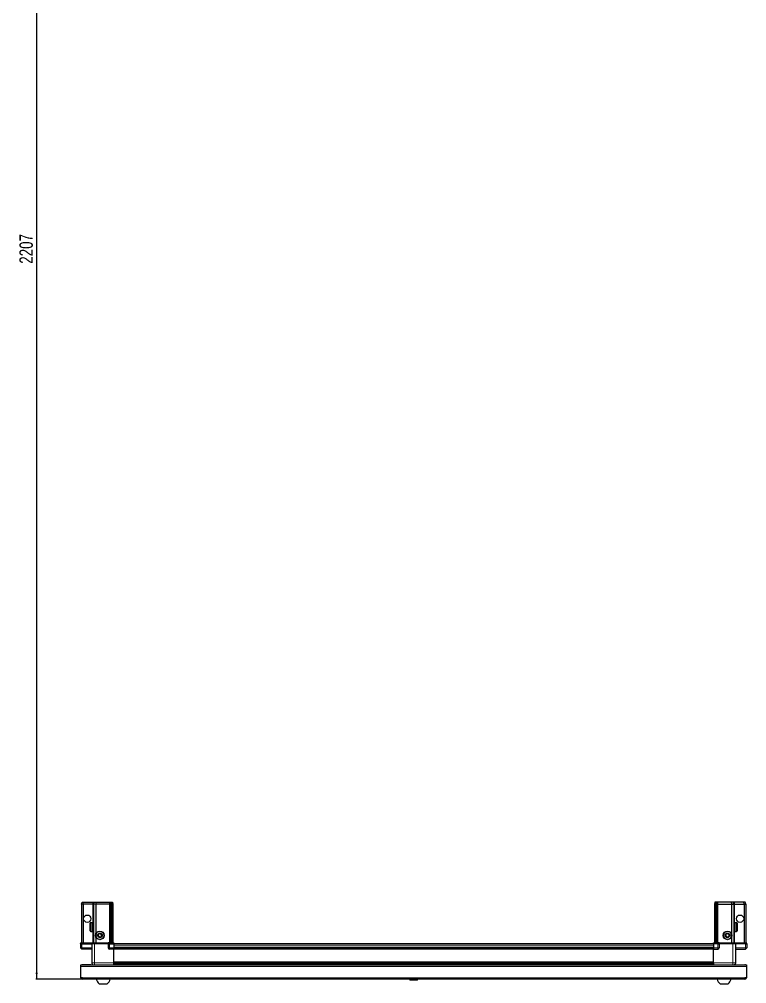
# Model space of a CAD drawing. Header units: millimetres. Extents: x 1415 to 6129, y -1419 to 1517.
# Drawn here: x 1479 to 2571, y -1419 to 28 of the extents above; entities that cross this region are included whole.
import ezdxf

# ---------------------------------------------------------------- set-up
doc = ezdxf.new("R2010")
doc.units = ezdxf.units.MM
doc.layers.add('FORMAT', color=7, linetype='Continuous')
doc.styles.add('SLDTEXTSTYLE0', font='TXT', dxfattribs={"width": 0.75})
doc.dimstyles.new('SLDDIMSTYLE0', dxfattribs={"dimtxt": 20, "dimasz": 10, "dimexe": 0, "dimexo": 0.0625, "dimgap": 5, "dimtad": 2, "dimdec": 1, "dimrnd": 1e-09, "dimzin": 12, "dimdsep": 46, "dimtxsty": 'SLDTEXTSTYLE0', "dimsah": 1, "dimcen": 0.09, "dimadec": 0, "dimazin": 3, "dimtfac": 1, "dimtofl": 0, "dimtmove": 0, "dimatfit": 3, "dimfxl": 0, "dimfrac": 2, "dimtolj": 1, "dimtzin": 12, "dimarcsym": 0})

# ---------------------------------------------------------------- blocks, each defined once
blk = doc.blocks.new('_D_8')
at = {"layer": 'FORMAT'}
for p, q in [((2065, 794.5), (1503.8, 794.5)), ((1504.8, 794.5), (1504.8, -1412.5)), ((1573.4, -1412.5), (1503.8, -1412.5))]:
    blk.add_line(p, q, dxfattribs=at)
for points in [[(1504.8, 794.5), (1503.3, 784.5), (1506.4, 784.5)], [(1504.8, -1412.5), (1506.4, -1402.5), (1503.3, -1402.5)]]:
    blk.add_solid(points, dxfattribs=at)
at = {"layer": 'FORMAT', "insert": (1479, -338.5), "char_height": 20, "attachment_point": 1, "rotation": 90, "style": 'SLDTEXTSTYLE0'}
blk.add_mtext('2207', dxfattribs=at)

msp = doc.modelspace()

# ---------------------------------------------------------------- linework, layer by layer
at = {"color": 7, "linetype": 'Continuous', "lineweight": 25}
for p, q in [((1572.32, -1299.49), (1573.12, -1296.49)), ((1572.32, -1299.49), (1572.32, -1357.79)), ((1574.82, -1299.49), (1572.32, -1299.49)), ((1573.12, -1296.49), (1574.97, -1296.49)), ((1574.82, -1299.49), (1574.97, -1296.49)), ((1574.82, -1299.49), (1574.82, -1357.79)), ((1589.32, -1299.49), (1574.82, -1299.49)), ((1574.97, -1296.49), (1589.32, -1296.49)), ((1589.32, -1296.49), (1591.12, -1296.49)), ((1590.32, -1299.49), (1589.32, -1299.49)), ((1590.32, -1299.49), (1591.12, -1296.49)), ((1590.32, -1299.49), (1590.32, -1357.79)), ((1593.82, -1299.49), (1590.32, -1299.49)), ((1591.12, -1296.49), (1594.15, -1296.49)), ((1594.15, -1296.49), (1593.82, -1299.49)), ((1593.82, -1299.49), (1593.82, -1343.99)), ((1614.32, -1299.49), (1593.82, -1299.49)), ((1594.15, -1296.49), (1614.32, -1296.49)), ((1614.32, -1296.49), (1616.12, -1296.49)), ((1615.32, -1299.49), (1614.32, -1299.49)), ((1616.12, -1296.49), (1615.32, -1299.49)), ((1615.32, -1299.49), (1615.32, -1357.79)), ((1616.32, -1299.49), (1615.32, -1299.49)), ((1616.12, -1296.49), (1616.86, -1296.49)), ((1616.86, -1296.49), (1616.32, -1299.49)), ((1616.32, -1299.49), (1616.32, -1357.79)), ((1617.82, -1299.49), (1616.32, -1299.49)), ((1616.86, -1296.49), (1617.36, -1296.49)), ((1617.36, -1296.49), (1618.52, -1296.49)), ((1617.36, -1296.49), (1617.82, -1299.49)), ((1617.82, -1299.49), (1617.82, -1357.79)), ((1619.32, -1299.49), (1617.82, -1299.49)), ((1618.52, -1296.49), (1619.32, -1299.49)), ((1619.32, -1299.49), (1619.32, -1357.79)), ((2523.12, -1296.49), (2522.32, -1299.49)), ((2522.32, -1299.49), (2523.82, -1299.49)), ((2522.32, -1299.49), (2522.32, -1357.79)), ((2524.28, -1296.49), (2523.12, -1296.49)), ((2524.28, -1296.49), (2523.82, -1299.49)), ((2523.82, -1299.49), (2523.82, -1357.79)), ((2523.82, -1299.49), (2525.32, -1299.49)), ((2524.78, -1296.49), (2524.28, -1296.49)), ((2524.78, -1296.49), (2525.32, -1299.49)), ((2525.52, -1296.49), (2524.78, -1296.49)), ((2525.32, -1299.49), (2526.32, -1299.49)), ((2525.32, -1299.49), (2525.32, -1357.79)), ((2525.52, -1296.49), (2526.32, -1299.49)), ((2527.32, -1296.49), (2525.52, -1296.49)), ((2526.32, -1299.49), (2526.32, -1357.79)), ((2526.32, -1299.49), (2527.32, -1299.49)), ((2547.49, -1296.49), (2527.32, -1296.49)), ((2527.32, -1299.49), (2547.82, -1299.49)), ((2547.49, -1296.49), (2547.82, -1299.49)), ((2550.52, -1296.49), (2547.49, -1296.49)), ((2547.82, -1299.49), (2547.82, -1343.99)), ((2547.82, -1299.49), (2551.32, -1299.49)), ((2551.32, -1299.49), (2550.52, -1296.49)), ((2552.32, -1296.49), (2550.52, -1296.49)), ((2551.32, -1299.49), (2551.32, -1357.79)), ((2551.32, -1299.49), (2552.32, -1299.49)), ((2566.67, -1296.49), (2552.32, -1296.49)), ((2552.32, -1299.49), (2566.82, -1299.49)), ((2566.82, -1299.49), (2566.67, -1296.49)), ((2568.52, -1296.49), (2566.67, -1296.49)), ((2566.82, -1299.49), (2569.32, -1299.49)), ((2566.82, -1299.49), (2566.82, -1357.79)), ((2569.32, -1299.49), (2568.52, -1296.49)), ((2569.32, -1299.49), (2569.32, -1357.79)), ((1585.12, -1339.69), (1585.12, -1328.29)), ((1588.32, -1327.49), (1585.92, -1327.49)), ((1588.32, -1327.49), (1588.32, -1327.49)), ((1588.32, -1327.49), (1588.82, -1327.49)), ((1588.32, -1327.68), (1588.82, -1327.68)), ((1588.32, -1327.68), (1588.32, -1327.9)), ((1588.32, -1327.9), (1588.82, -1327.9)), ((1588.32, -1328.47), (1588.82, -1328.47)), ((1588.32, -1328.47), (1588.32, -1328.9)), ((1588.32, -1328.9), (1588.82, -1328.9)), ((1588.32, -1329.81), (1588.82, -1329.81)), ((1588.32, -1329.81), (1588.32, -1330.4)), ((1588.32, -1330.4), (1588.82, -1330.4)), ((1588.32, -1331.55), (1588.82, -1331.55)), ((1588.32, -1331.55), (1588.32, -1332.25)), ((1588.82, -1327.68), (1588.82, -1327.49)), ((1588.82, -1327.9), (1588.82, -1327.68)), ((1588.82, -1328.47), (1588.82, -1327.9)), ((1588.82, -1328.9), (1588.82, -1328.47)), ((1588.82, -1329.81), (1588.82, -1328.9)), ((1588.92, -1329.59), (1588.82, -1329.59)), ((1588.82, -1330.4), (1588.82, -1329.81)), ((1588.82, -1331.55), (1588.82, -1330.4)), ((1588.82, -1332.25), (1588.82, -1331.55)), ((1588.92, -1338.39), (1588.92, -1329.59)), ((1590.32, -1329.99), (1589.32, -1329.99)), ((2552.32, -1329.99), (2551.32, -1329.99)), ((2552.82, -1329.59), (2552.72, -1329.59)), ((2552.72, -1329.59), (2552.72, -1338.39)), ((2555.72, -1327.49), (2552.82, -1327.49)), ((2553.32, -1327.49), (2552.82, -1327.49)), ((2552.82, -1327.49), (2552.82, -1327.53)), ((2552.82, -1327.53), (2552.82, -1327.82)), ((2553.32, -1327.53), (2552.82, -1327.53)), ((2553.32, -1327.82), (2552.82, -1327.82)), ((2552.82, -1327.82), (2552.82, -1328.09)), ((2553.32, -1328.09), (2552.82, -1328.09)), ((2552.82, -1328.09), (2552.82, -1328.76)), ((2553.32, -1328.76), (2552.82, -1328.76)), ((2552.82, -1328.76), (2552.82, -1329.23)), ((2552.82, -1329.23), (2552.82, -1330.21)), ((2553.32, -1329.23), (2552.82, -1329.23)), ((2553.32, -1330.21), (2552.82, -1330.21)), ((2552.82, -1330.21), (2552.82, -1330.83)), ((2552.82, -1330.83), (2552.82, -1332.03)), ((2553.32, -1330.83), (2552.82, -1330.83)), ((2553.32, -1327.53), (2553.32, -1327.49)), ((2553.32, -1328.09), (2553.32, -1327.82)), ((2553.32, -1329.23), (2553.32, -1328.76)), ((2553.32, -1330.83), (2553.32, -1330.21)), ((2556.52, -1328.29), (2556.52, -1339.69)), ((1585.92, -1340.49), (1588.32, -1340.49)), ((1588.32, -1332.25), (1588.82, -1332.25)), ((1588.32, -1333.53), (1588.82, -1333.53)), ((1588.32, -1333.53), (1588.32, -1334.27)), ((1588.32, -1333.68), (1588.82, -1333.68)), ((1588.32, -1334.18), (1588.82, -1334.18)), ((1588.32, -1334.27), (1588.82, -1334.27)), ((1588.32, -1335.56), (1588.82, -1335.56)), ((1588.32, -1335.56), (1588.32, -1336.26)), ((1588.32, -1336.26), (1588.82, -1336.26)), ((1588.32, -1337.43), (1588.82, -1337.43)), ((1588.32, -1337.43), (1588.32, -1338.03)), ((1588.32, -1338.03), (1588.82, -1338.03)), ((1588.32, -1338.97), (1588.82, -1338.97)), ((1588.32, -1338.97), (1588.32, -1339.41)), ((1588.32, -1339.41), (1588.82, -1339.41)), ((1588.32, -1340.01), (1588.82, -1340.01)), ((1588.32, -1340.01), (1588.32, -1340.25)), ((1588.32, -1340.25), (1588.82, -1340.25)), ((1588.32, -1340.47), (1588.82, -1340.47)), ((1588.32, -1340.47), (1588.32, -1340.49)), ((1588.32, -1340.48), (1588.82, -1340.48)), ((1588.82, -1333.53), (1588.82, -1332.25)), ((1588.82, -1333.68), (1588.82, -1333.53)), ((1588.82, -1334.27), (1588.82, -1334.18)), ((1588.82, -1335.56), (1588.82, -1334.27)), ((1588.82, -1336.26), (1588.82, -1335.56)), ((1588.82, -1337.43), (1588.82, -1336.26)), ((1588.82, -1338.03), (1588.82, -1337.43)), ((1588.82, -1338.97), (1588.82, -1338.03)), ((1588.82, -1338.39), (1588.92, -1338.39)), ((1588.82, -1339.41), (1588.82, -1338.97)), ((1588.82, -1340.01), (1588.82, -1339.41)), ((1588.82, -1340.25), (1588.82, -1340.01)), ((1588.82, -1340.47), (1588.82, -1340.25)), ((1588.82, -1340.48), (1588.82, -1340.47)), ((1589.32, -1337.99), (1590.32, -1337.99)), ((2551.32, -1337.99), (2552.32, -1337.99)), ((2552.72, -1338.39), (2552.82, -1338.39)), ((2553.32, -1332.03), (2552.82, -1332.03)), ((2552.82, -1332.03), (2552.82, -1332.66)), ((2553.32, -1332.66), (2552.82, -1332.66)), ((2552.82, -1332.74), (2552.82, -1334.04)), ((2553.32, -1332.74), (2552.82, -1332.74)), ((2553.32, -1334.04), (2552.82, -1334.04)), ((2553.32, -1334.52), (2552.82, -1334.52)), ((2552.82, -1334.52), (2552.82, -1334.77)), ((2552.82, -1334.77), (2552.82, -1336.04)), ((2553.32, -1334.77), (2552.82, -1334.77)), ((2553.32, -1336.04), (2552.82, -1336.04)), ((2552.82, -1336.04), (2552.82, -1336.73)), ((2552.82, -1336.73), (2552.82, -1337.85)), ((2553.32, -1336.73), (2552.82, -1336.73)), ((2553.32, -1337.85), (2552.82, -1337.85)), ((2552.82, -1337.85), (2552.82, -1338.42)), ((2552.82, -1338.42), (2552.82, -1339.27)), ((2553.32, -1338.42), (2552.82, -1338.42)), ((2553.32, -1339.27), (2552.82, -1339.27)), ((2552.82, -1339.27), (2552.82, -1339.67)), ((2552.82, -1339.67), (2552.82, -1340.18)), ((2553.32, -1339.67), (2552.82, -1339.67)), ((2553.32, -1340.18), (2552.82, -1340.18)), ((2552.82, -1340.18), (2552.82, -1340.37)), ((2552.82, -1340.37), (2552.82, -1340.49)), ((2553.32, -1340.37), (2552.82, -1340.37)), ((2552.82, -1340.49), (2555.72, -1340.49)), ((2553.32, -1332.74), (2553.32, -1332.03)), ((2553.32, -1334.77), (2553.32, -1334.04)), ((2553.32, -1336.73), (2553.32, -1336.04)), ((2553.32, -1338.42), (2553.32, -1337.85)), ((2553.32, -1339.67), (2553.32, -1339.27)), ((2553.32, -1340.37), (2553.32, -1340.18)), ((1571.32, -1357.79), (1570.82, -1358.65)), ((1570.82, -1358.99), (1570.82, -1358.65)), ((1570.82, -1358.99), (1572.82, -1358.99)), ((1570.82, -1358.99), (1570.82, -1364.99)), ((1572.82, -1357.79), (1571.32, -1357.79)), ((1572.82, -1357.79), (1587.62, -1357.79)), ((1587.62, -1358.99), (1572.82, -1358.99)), ((1572.82, -1358.99), (1587.62, -1358.99)), ((1587.62, -1357.79), (1587.82, -1357.79)), ((1587.82, -1358.99), (1587.62, -1358.99)), ((1587.82, -1358.99), (1587.82, -1357.79)), ((1587.82, -1357.79), (1591.82, -1357.79)), ((1591.82, -1358.99), (1587.82, -1358.99)), ((1587.82, -1358.99), (1587.82, -1387.99)), ((1591.82, -1357.79), (1612.12, -1357.79)), ((1612.12, -1358.99), (1591.82, -1358.99)), ((1593.82, -1348.99), (1593.82, -1357.79)), ((1612.12, -1357.79), (1612.32, -1357.79)), ((1612.32, -1358.99), (1612.12, -1358.99)), ((1612.32, -1358.99), (1612.32, -1357.79)), ((1613, -1357.79), (1612.32, -1357.79)), ((1612.32, -1358.99), (1614.32, -1358.99)), ((1612.32, -1358.99), (1612.32, -1364.99)), ((1613, -1357.79), (1620.82, -1357.79)), ((1620.82, -1358.65), (1614.32, -1358.65)), ((1620.82, -1358.99), (1614.32, -1358.99)), ((1614.32, -1358.99), (1620.82, -1358.99)), ((1620.82, -1357.79), (1620.82, -1358.65)), ((1620.82, -1358.65), (1620.82, -1358.65)), ((1620.82, -1358.99), (1620.82, -1358.65)), ((1620.82, -1358.99), (1620.82, -1358.99)), ((1620.82, -1358.99), (1620.82, -1364.99)), ((2520.82, -1359.14), (1620.82, -1359.14)), ((2520.82, -1358.65), (2520.82, -1357.79)), ((2520.82, -1357.79), (2528.64, -1357.79)), ((2527.32, -1358.65), (2520.82, -1358.65)), ((2520.82, -1358.99), (2520.82, -1358.65)), ((2527.32, -1358.99), (2520.82, -1358.99)), ((2520.82, -1358.99), (2520.82, -1364.99)), ((2527.32, -1358.99), (2529.32, -1358.99)), ((2529.32, -1358.99), (2527.32, -1358.99)), ((2529.32, -1357.79), (2528.64, -1357.79)), ((2529.32, -1358.99), (2529.32, -1357.79)), ((2529.32, -1357.79), (2529.52, -1357.79)), ((2529.52, -1358.99), (2529.32, -1358.99)), ((2529.32, -1358.99), (2529.32, -1364.99)), ((2529.52, -1357.79), (2549.82, -1357.79)), ((2549.82, -1358.99), (2529.52, -1358.99)), ((2547.82, -1348.99), (2547.82, -1357.79)), ((2549.82, -1357.79), (2553.82, -1357.79)), ((2553.82, -1358.99), (2549.82, -1358.99)), ((2553.82, -1358.99), (2553.82, -1357.79)), ((2553.82, -1357.79), (2554.02, -1357.79)), ((2554.02, -1358.99), (2553.82, -1358.99)), ((2553.82, -1358.99), (2553.82, -1387.99)), ((2554.02, -1357.79), (2568.82, -1357.79)), ((2568.82, -1358.99), (2554.02, -1358.99)), ((2570.32, -1357.79), (2568.82, -1357.79)), ((2568.82, -1358.99), (2570.82, -1358.99)), ((2570.82, -1358.65), (2570.32, -1357.79)), ((2570.82, -1358.65), (2570.32, -1357.79)), ((2570.82, -1358.99), (2570.82, -1358.65)), ((2570.82, -1358.99), (2570.82, -1358.65)), ((2570.82, -1358.99), (2570.82, -1358.99)), ((2570.82, -1358.99), (2570.82, -1364.99)), ((1587.82, -1366.99), (1572.82, -1366.99)), ((1620.82, -1366.99), (1614.32, -1366.99)), ((1620.82, -1364.99), (1620.82, -1366.99)), ((2520.82, -1366.34), (1620.82, -1366.34)), ((1620.82, -1387.99), (1620.82, -1366.99)), ((2520.82, -1364.99), (2520.82, -1366.99)), ((2520.82, -1366.99), (2527.32, -1366.99)), ((2520.82, -1387.99), (2520.82, -1366.99)), ((2553.82, -1366.99), (2568.82, -1366.99)), ((1620.67, -1390.99), (1620.67, -1387.99)), ((1620.82, -1389.01), (2520.82, -1389.01)), ((1620.82, -1389.04), (2520.82, -1389.04)), ((2520.97, -1390.99), (2520.97, -1387.99)), ((1571.32, -1390.99), (2570.32, -1390.99)), ((1571.32, -1393.09), (1571.32, -1390.99)), ((1571.32, -1410.39), (1571.32, -1393.09)), ((1586.32, -1390.89), (1573.42, -1390.89)), ((1586.32, -1390.89), (1586.32, -1390.99)), ((1644.7, -1390.84), (1620.82, -1390.84)), ((1639.32, -1390.99), (1639.32, -1390.84)), ((1639.36, -1390.99), (1639.36, -1390.84)), ((1639.63, -1390.99), (1639.63, -1390.84)), ((1639.89, -1390.99), (1639.89, -1390.84)), ((1640.54, -1390.99), (1640.54, -1390.84)), ((1641.01, -1390.99), (1641.01, -1390.84)), ((1641.97, -1390.99), (1641.97, -1390.84)), ((1642.59, -1390.99), (1642.59, -1390.84)), ((1643.78, -1390.99), (1643.78, -1390.84)), ((1644.44, -1390.99), (1644.44, -1390.84)), ((1644.49, -1390.99), (1644.49, -1390.84)), ((1645.79, -1390.84), (1644.7, -1390.84)), ((1645.79, -1390.99), (1645.79, -1390.84)), ((1645.79, -1390.84), (1645.79, -1390.84)), ((1646.52, -1390.84), (1645.79, -1390.84)), ((1645.8, -1390.99), (1645.8, -1390.84)), ((1646.3, -1390.99), (1646.3, -1390.84)), ((1646.52, -1390.99), (1646.52, -1390.84)), ((1646.94, -1390.84), (1646.52, -1390.84)), ((1646.52, -1390.84), (1646.52, -1390.84)), ((2494.7, -1390.84), (1646.94, -1390.84)), ((1647.8, -1390.99), (1647.8, -1390.84)), ((1648.49, -1390.99), (1648.49, -1390.84)), ((1649.61, -1390.99), (1649.61, -1390.84)), ((1650.19, -1390.99), (1650.19, -1390.84)), ((1651.06, -1390.99), (1651.06, -1390.84)), ((1651.46, -1390.99), (1651.46, -1390.84)), ((1651.99, -1390.99), (1651.99, -1390.84)), ((1652.18, -1390.99), (1652.18, -1390.84)), ((1652.32, -1390.99), (1652.32, -1390.84)), ((2489.32, -1390.99), (2489.32, -1390.84)), ((2489.49, -1390.99), (2489.49, -1390.84)), ((2489.7, -1390.99), (2489.7, -1390.84)), ((2490.26, -1390.99), (2490.26, -1390.84)), ((2490.68, -1390.99), (2490.68, -1390.84)), ((2491.58, -1390.99), (2491.58, -1390.84)), ((2492.16, -1390.99), (2492.16, -1390.84)), ((2493.31, -1390.99), (2493.31, -1390.84)), ((2494, -1390.99), (2494, -1390.84)), ((2495.28, -1390.84), (2494.7, -1390.84)), ((2495.28, -1390.99), (2495.28, -1390.84)), ((2495.29, -1390.84), (2495.28, -1390.84)), ((2496.02, -1390.84), (2495.29, -1390.84)), ((2495.46, -1390.99), (2495.46, -1390.84)), ((2495.96, -1390.99), (2495.96, -1390.84)), ((2496.02, -1390.99), (2496.02, -1390.84)), ((2496.94, -1390.84), (2496.02, -1390.84)), ((2496.02, -1390.84), (2496.02, -1390.84)), ((2520.82, -1390.84), (2496.94, -1390.84)), ((2497.31, -1390.99), (2497.31, -1390.84)), ((2498.02, -1390.99), (2498.02, -1390.84)), ((2499.19, -1390.99), (2499.19, -1390.84)), ((2499.8, -1390.99), (2499.8, -1390.84)), ((2500.75, -1390.99), (2500.75, -1390.84)), ((2501.19, -1390.99), (2501.19, -1390.84)), ((2501.82, -1390.99), (2501.82, -1390.84)), ((2502.06, -1390.99), (2502.06, -1390.84)), ((2502.3, -1390.99), (2502.3, -1390.84)), ((2502.32, -1390.99), (2502.32, -1390.84)), ((2555.32, -1390.89), (2555.32, -1390.99)), ((2555.32, -1390.89), (2568.22, -1390.89)), ((2570.32, -1390.99), (2570.32, -1393.09)), ((2570.32, -1393.09), (2570.32, -1410.39)), ((1573.42, -1410.39), (1571.32, -1410.39)), ((1573.42, -1410.39), (1573.42, -1412.49)), ((2568.22, -1412.49), (1573.42, -1412.49)), ((2066.02, -1412.49), (2065.03, -1413.47)), ((2065.03, -1413.47), (2065.03, -1413.99)), ((2076.6, -1413.47), (2065.03, -1413.47)), ((2076.6, -1413.99), (2065.03, -1413.99)), ((2076.6, -1413.47), (2075.62, -1412.49)), ((2076.6, -1413.99), (2076.6, -1413.47)), ((2570.32, -1410.39), (2568.22, -1410.39)), ((2568.22, -1412.49), (2568.22, -1410.39)), ((1598.82, -1419.09), (1610.82, -1419.09)), ((2530.82, -1419.09), (2542.82, -1419.09))]:
    msp.add_line(p, q, dxfattribs=at)
at = {"color": 8, "linetype": 'Continuous', "lineweight": 18}
for p, q in [((1589.32, -1299.49), (1589.32, -1296.49)), ((1589.32, -1299.49), (1589.32, -1329.99)), ((1614.32, -1296.49), (1614.32, -1299.49)), ((1614.32, -1299.49), (1614.32, -1357.79)), ((2527.32, -1296.49), (2527.32, -1299.49)), ((2527.32, -1299.49), (2527.32, -1357.79)), ((2552.32, -1299.49), (2552.32, -1296.49)), ((2552.32, -1299.49), (2552.32, -1329.99)), ((1585.92, -1340.49), (1585.92, -1327.49)), ((1589.32, -1337.99), (1589.32, -1329.99)), ((2552.32, -1329.99), (2552.32, -1337.99)), ((2555.72, -1327.49), (2555.72, -1340.49)), ((1589.32, -1337.99), (1589.32, -1357.79)), ((2552.32, -1337.99), (2552.32, -1357.79)), ((1572.82, -1358.99), (1572.82, -1357.79)), ((1572.82, -1358.99), (1572.82, -1364.99)), ((1587.62, -1358.99), (1587.62, -1357.79)), ((1591.82, -1358.99), (1591.82, -1357.79)), ((1591.82, -1358.99), (1591.82, -1387.99)), ((1612.12, -1358.99), (1612.12, -1357.79)), ((1614.32, -1358.99), (1614.32, -1358.65)), ((1614.32, -1358.99), (1614.32, -1364.99)), ((1620.82, -1358.99), (1620.82, -1358.65)), ((2527.32, -1358.99), (2527.32, -1358.65)), ((2527.32, -1358.99), (2527.32, -1364.99)), ((2529.52, -1357.79), (2529.52, -1358.99)), ((2549.82, -1358.99), (2549.82, -1357.79)), ((2549.82, -1358.99), (2549.82, -1387.99)), ((2554.02, -1357.79), (2554.02, -1358.99)), ((2568.82, -1358.99), (2568.82, -1357.79)), ((2568.82, -1358.99), (2568.82, -1364.99)), ((1570.82, -1364.99), (1572.82, -1364.99)), ((1572.82, -1364.99), (1587.82, -1364.99)), ((1572.82, -1366.99), (1572.82, -1364.99)), ((1612.32, -1364.99), (1614.32, -1364.99)), ((1614.32, -1364.99), (1620.82, -1364.99)), ((1614.32, -1364.99), (1614.32, -1366.99)), ((2520.82, -1361.14), (1620.82, -1361.14)), ((2520.82, -1364.34), (1620.82, -1364.34)), ((2520.82, -1366.99), (1620.82, -1366.99)), ((2527.32, -1364.99), (2520.82, -1364.99)), ((2529.32, -1364.99), (2527.32, -1364.99)), ((2527.32, -1364.99), (2527.32, -1366.99)), ((2568.82, -1364.99), (2553.82, -1364.99)), ((2570.82, -1364.99), (2568.82, -1364.99)), ((2568.82, -1366.99), (2568.82, -1364.99)), ((1591.82, -1387.99), (1620.82, -1387.99)), ((1620.82, -1386.39), (2520.82, -1386.39)), ((2520.82, -1387.8), (1620.82, -1387.8)), ((2549.82, -1387.99), (2520.82, -1387.99)), ((2570.32, -1393.09), (1571.32, -1393.09)), ((1573.42, -1390.99), (1573.42, -1390.89)), ((1620.82, -1390.25), (2520.82, -1390.25)), ((2568.22, -1390.99), (2568.22, -1390.89)), ((2568.22, -1410.39), (1573.42, -1410.39))]:
    msp.add_line(p, q, dxfattribs=at)
at = {"color": 7, "linetype": 'Continuous', "lineweight": 25, "flags": 128}
for points in [[(1573.42, -1390.89), (1573.01, -1390.93), (1572.78, -1390.99)], [(2568.86, -1390.99), (2568.63, -1390.93), (2568.22, -1390.89)]]:
    msp.add_lwpolyline(points, dxfattribs=at)
at = {"color": 7, "linetype": 'Continuous', "lineweight": 25}
for centre, radius in [((1580.82, -1321.49), 5.5), ((2560.82, -1321.49), 5.5), ((1599.82, -1346.49), 6.5), ((1599.82, -1346.49), 3.46), ((2541.82, -1346.49), 6.5), ((2541.82, -1346.49), 3.46)]:
    msp.add_circle(centre, radius, dxfattribs=at)
at = {"color": 8, "linetype": 'Continuous', "lineweight": 18}
for centre in [(1599.82, -1346.49), (2541.82, -1346.49)]:
    msp.add_circle(centre, 5.7, dxfattribs=at)
at = {"color": 7, "linetype": 'Continuous', "lineweight": 25}
for centre, radius, start, end in [((1585.92, -1328.29), 0.8, 90, 180), ((1589.32, -1329.59), 0.4, 180, 270), ((2552.32, -1329.59), 0.4, 270, 0), ((2555.72, -1328.29), 0.8, 0, 90), ((1585.92, -1339.69), 0.8, 180, 270), ((1589.32, -1338.39), 0.4, 90, 180), ((1599.82, -1346.49), 2.5, 147.37605, 207.37605), ((1599.82, -1346.49), 2.5, 87.37605, 147.37605), ((1599.82, -1346.49), 2.5, 27.37605, 87.37605), ((1599.82, -1346.49), 2.5, 327.37605, 27.37605), ((2541.82, -1346.49), 2.5, 134.67671, 194.67671), ((2541.82, -1346.49), 2.5, 74.67671, 134.67671), ((2541.82, -1346.49), 2.5, 14.67671, 74.67671), ((2541.82, -1346.49), 2.5, 314.67671, 14.67671), ((2552.32, -1338.39), 0.4, 0, 90), ((2555.72, -1339.69), 0.8, 270, 360), ((1599.82, -1346.49), 2.5, 207.37605, 267.37605), ((1599.82, -1346.49), 2.5, 267.37605, 327.37605), ((2541.82, -1346.49), 2.5, 194.67671, 254.67671), ((2541.82, -1346.49), 2.5, 254.67671, 314.67671), ((1572.82, -1364.99), 2, 180, 270), ((1614.32, -1364.99), 2, 180, 270), ((2527.32, -1364.99), 2, 270, 0), ((2568.82, -1364.99), 2, 270, 0), ((1573.42, -1410.39), 2.1, 180, 270), ((1573.42, -1410.39), 0.6, 180, 270), ((1605.84, -1409.46), 11.91, 194.70035, 233.8734), ((1603.8, -1409.46), 11.91, 306.1266, 345.29965), ((2537.84, -1409.46), 11.91, 194.70035, 233.8734), ((2535.8, -1409.46), 11.91, 306.1266, 345.29965), ((2568.22, -1410.39), 0.6, 270, 0), ((2568.22, -1410.39), 2.1, 270, 0)]:
    msp.add_arc(centre, radius, start, end, dxfattribs=at)
for centre, start_param, end_param in [((1614.32, -1355.19), 2.4188584, 3.1415927), ((2527.32, -1355.19), 3.1415927, 3.8643269)]:
    msp.add_ellipse(centre, major_axis=(0, 3.46), ratio=0.5773503, start_param=start_param, end_param=end_param, dxfattribs=at)
for points, knots in [([(1596.94, -1346.35), (1597.21, -1345.92), (1597.73, -1345.11), (1598.25, -1344.3), (1598.49, -1343.92)], [0, 0, 0, 0, 0.5346859, 1, 1, 1, 1]), ([(1598.49, -1343.92), (1599.01, -1343.95), (1599.97, -1343.99), (1600.93, -1344.03), (1601.38, -1344.06)], [0, 0, 0, 0, 0.5346859, 1, 1, 1, 1]), ([(1601.38, -1344.06), (1601.53, -1344.36), (1601.91, -1345.09), (1602.37, -1345.98), (1602.65, -1346.51), (1602.7, -1346.62)], [0, 0, 0, 0, 0.3629006, 0.8668753, 1, 1, 1, 1]), ([(2539.04, -1345.72), (2539.4, -1345.36), (2540.09, -1344.68), (2540.77, -1344.01), (2541.09, -1343.69)], [0, 0, 0, 0, 0.5346859, 1, 1, 1, 1]), ([(2539.77, -1348.52), (2539.68, -1348.18), (2539.47, -1347.39), (2539.22, -1346.42), (2539.07, -1345.84), (2539.04, -1345.72)], [0, 0, 0, 0, 0.36290056, 0.86687533, 1, 1, 1, 1]), ([(2541.09, -1343.69), (2541.59, -1343.83), (2542.52, -1344.09), (2543.44, -1344.34), (2543.87, -1344.46)], [0, 0, 0, 0, 0.5346859, 1, 1, 1, 1]), ([(2543.87, -1344.46), (2543.9, -1344.58), (2544.06, -1345.16), (2544.31, -1346.12), (2544.52, -1346.92), (2544.6, -1347.25)], [0, 0, 0, 0, 0.1331247, 0.6370994, 1, 1, 1, 1]), ([(1598.26, -1348.92), (1598.21, -1348.81), (1597.93, -1348.28), (1597.47, -1347.39), (1597.09, -1346.66), (1596.94, -1346.35)], [0, 0, 0, 0, 0.1331247, 0.6370994, 1, 1, 1, 1]), ([(1601.15, -1349.05), (1600.63, -1349.03), (1599.67, -1348.98), (1598.71, -1348.94), (1598.26, -1348.92)], [0, 0, 0, 0, 0.5346859, 1, 1, 1, 1]), ([(1602.7, -1346.62), (1602.43, -1347.05), (1601.91, -1347.87), (1601.39, -1348.67), (1601.15, -1349.05)], [0, 0, 0, 0, 0.5346859, 1, 1, 1, 1]), ([(2542.55, -1349.28), (2542.05, -1349.14), (2541.12, -1348.89), (2540.2, -1348.63), (2539.77, -1348.52)], [0, 0, 0, 0, 0.5346859, 1, 1, 1, 1]), ([(2544.6, -1347.25), (2544.24, -1347.61), (2543.55, -1348.29), (2542.87, -1348.97), (2542.55, -1349.28)], [0, 0, 0, 0, 0.5346859, 1, 1, 1, 1]), ([(1587.82, -1387.99), (1587.87, -1388.43), (1587.94, -1389.1), (1588.37, -1389.92), (1588.83, -1390.47), (1589.23, -1390.83), (1589.5, -1390.96), (1589.54, -1390.99)], [0, 0, 0, 0, 0.3630185, 0.5584377, 0.7580039, 0.9575702, 1, 1, 1, 1]), ([(1620.82, -1387.99), (1620.82, -1388.38), (1620.82, -1389.17), (1620.82, -1390.19), (1620.82, -1390.82), (1620.82, -1390.98), (1620.82, -1390.99)], [0, 0, 0, 0, 0.3255201, 0.6510403, 0.9765604, 1, 1, 1, 1]), ([(2520.82, -1387.99), (2520.82, -1388.38), (2520.82, -1389.17), (2520.82, -1390.19), (2520.82, -1390.82), (2520.82, -1390.98), (2520.82, -1390.99)], [0, 0, 0, 0, 0.3255201, 0.6510403, 0.9765604, 1, 1, 1, 1]), ([(2553.82, -1387.99), (2553.77, -1388.43), (2553.7, -1389.1), (2553.27, -1389.92), (2552.81, -1390.47), (2552.41, -1390.83), (2552.14, -1390.96), (2552.1, -1390.99)], [0, 0, 0, 0, 0.36301846, 0.55843766, 0.75800394, 0.95757021, 1, 1, 1, 1])]:
    msp.add_open_spline(points, degree=3, knots=knots, dxfattribs=at)
at = {"color": 8, "linetype": 'Continuous', "lineweight": 18}
for points in [[(1587.82, -1387.99), (1587.88, -1387.99), (1588, -1387.99), (1588.93, -1387.99), (1590.25, -1387.99), (1591.3, -1387.99), (1591.82, -1387.99)], [(2553.82, -1387.99), (2553.76, -1387.99), (2553.64, -1387.99), (2552.71, -1387.99), (2551.39, -1387.99), (2550.34, -1387.99), (2549.82, -1387.99)]]:
    msp.add_open_spline(points, degree=3, dxfattribs=at)
for points in [[(1591.82, -1387.99), (1591.82, -1388.43), (1591.82, -1389.1), (1591.82, -1389.92), (1591.82, -1390.47), (1591.82, -1390.83), (1591.82, -1390.96), (1591.82, -1390.99)], [(2549.82, -1387.99), (2549.82, -1388.43), (2549.82, -1389.1), (2549.82, -1389.92), (2549.82, -1390.47), (2549.82, -1390.83), (2549.82, -1390.96), (2549.82, -1390.99)]]:
    msp.add_open_spline(points, degree=3, knots=[0, 0, 0, 0, 0.3630185, 0.5584377, 0.7580039, 0.9575702, 1, 1, 1, 1], dxfattribs=at)

# ---------------------------------------------------------------- dimensions: what is measured, and where the dimension line sits
at = {"layer": 'FORMAT'}
dim = msp.add_linear_dim(base=(1504.82, -1412.49), p1=(2065.03, 794.51), p2=(1573.42, -1412.49), angle=90, dimstyle='SLDDIMSTYLE0', dxfattribs=at)
dim.commit()
dim.dimension.update_dxf_attribs({"geometry": '_D_8', "text_midpoint": (1504.82, -308.99), "dimtype": 160})

doc.saveas('drawing.dxf')
